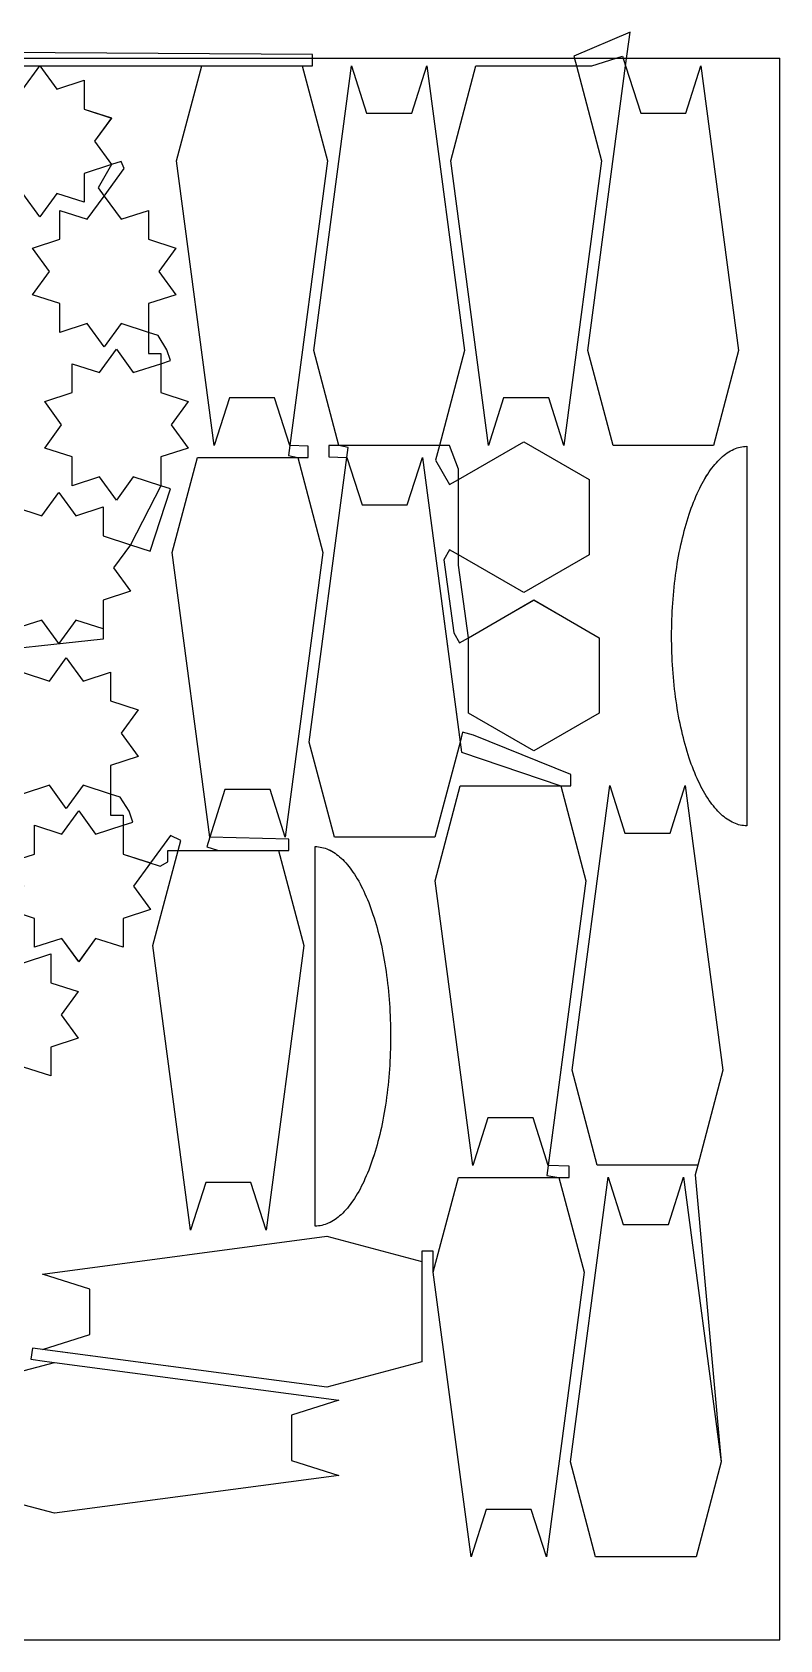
# Model space of a CAD drawing. Extents: x -15 to 2800, y 0 to 2188.
# Drawn here: x 1830 to 2800, y 0 to 2084 of the extents above; entities that cross this region are included whole.
import ezdxf

# ---------------------------------------------------------------- set-up
doc = ezdxf.new("R2010")
doc.units = 0
doc.header["$LTSCALE"] = 41

msp = doc.modelspace()

# ---------------------------------------------------------------- linework, layer by layer
at = {"layer": 'BORDER_D0_T132.1_RK1_A0_W0_EM1'}
for points in [[(2583.68, 1548.12), (2551.1, 1671.09), (2599.97, 2040), (2605.76, 2083.72), (2532.85, 2052.79), (2536.24, 2040), (2568.82, 1917.03), (2519.95, 1548.12), (2500.41, 1609.6), (2441.76, 1609.6), (2422.21, 1548.12)], [(1817.28, 1254.23), (1852.78, 1242.69), (1874.73, 1272.89), (1896.67, 1242.69), (1932.18, 1254.23), (1932.18, 1216.89), (1967.68, 1205.36), (1945.74, 1175.15), (1967.68, 1144.95), (1932.18, 1133.41), (1932.18, 1069.03), (1948.26, 1069.03), (1948.26, 1018.46), (1996.35, 1002.84), (2006.43, 1008.35), (2006.43, 1023.05), (2163.21, 1023.05), (2163.21, 1037.75), (2060.92, 1040.56), (2012.05, 1409.47), (2044.63, 1532.44), (2188.18, 1532.44), (2188.18, 1547.14), (2164.38, 1548.12), (2144.83, 1609.6), (2086.19, 1609.6), (2066.64, 1548.12), (2017.77, 1917.03), (2050.35, 2040), (2193.9, 2040), (2193.9, 2054.7), (1459.57, 2059.34)], [(2422.21, 1548.12), (2373.34, 1917.03), (2405.92, 2040), (2556.3, 2040), (2595.96, 2052.61), (2599.97, 2040), (2619.52, 1978.52), (2678.16, 1978.52), (2697.71, 2040), (2746.58, 1671.09), (2714, 1548.12), (2583.68, 1548.12)], [(1455.45, 2040), (2180.67, 2040), (2213.25, 1917.03), (2164.38, 1548.12), (2162.64, 1535.01), (2174.95, 1532.44), (2207.53, 1409.47), (2158.66, 1040.56), (2139.11, 1102.05), (2080.47, 1102.05), (2060.92, 1040.56), (2056.91, 1027.95), (2070.92, 1023.5), (2149.98, 1023.05), (2182.56, 900.08), (2133.69, 531.17), (2114.14, 592.66), (2055.5, 592.66), (2035.95, 531.17), (1987.08, 900.08), (2019.66, 1023.05), (2023.05, 1035.84), (2009.69, 1042.6), (1983.77, 1006.93), (1961.82, 976.72), (1983.77, 946.52), (1948.26, 934.98), (1948.26, 897.65), (1912.75, 909.19), (1890.81, 878.98), (1868.86, 909.19), (1833.36, 897.65), (1833.36, 934.98), (1797.85, 946.52)], [(1818.32, 2009.8), (1840.27, 2040), (1862.21, 2009.8), (1897.71, 2021.33), (1897.71, 1984), (1933.22, 1972.46), (1911.28, 1942.26), (1933.22, 1912.06), (1916.05, 1882.04), (1923.83, 1871.34), (1945.77, 1841.14), (1981.28, 1852.67), (1981.28, 1815.34), (2016.78, 1803.8), (1994.84, 1773.6), (2016.78, 1743.4), (1981.28, 1731.86), (1981.28, 1667.22), (1997.12, 1667.22), (1997.12, 1616.66), (2032.63, 1605.12), (2010.69, 1574.92), (2032.63, 1544.71), (1997.12, 1533.18), (1997.12, 1495.84), (1957.93, 1419.45), (1935.98, 1389.24), (1957.93, 1359.04), (1922.42, 1347.5), (1922.42, 1296.94), (1738.32, 1277.29)], [(2350.64, 476.34), (2383.22, 599.31), (2526.77, 599.31), (2526.77, 614.01), (2499.51, 614.98), (2479.97, 676.47), (2421.32, 676.47), (2401.77, 614.98), (2352.91, 983.9), (2385.49, 1106.86), (2529.03, 1106.86), (2529.03, 1121.56), (2402.88, 1172.56), (2388.67, 1176.32), (2385.28, 1163.53), (2352.7, 1040.56), (2222.38, 1040.56), (2189.8, 1163.53), (2238.67, 1532.44), (2240.41, 1545.56), (2228.17, 1548.12), (2195.59, 1671.09), (2244.46, 2040), (2264, 1978.52), (2322.65, 1978.52), (2342.2, 2040), (2391.07, 1671.09), (2358.49, 1548.12), (2353.44, 1529.06), (2371.79, 1497.26), (2383.25, 1503.87), (2467.9, 1552.74), (2552.54, 1503.87), (2552.54, 1406.13), (2467.9, 1357.26), (2383.25, 1406.13), (2371.79, 1412.74), (2364.45, 1400.01), (2377.4, 1304.99), (2384.75, 1292.26), (2396.2, 1298.87), (2480.85, 1347.74), (2565.49, 1298.87), (2565.49, 1201.13), (2480.85, 1152.26)], [(1807.52, 1468.32), (1843.03, 1456.78), (1864.97, 1486.98), (1886.92, 1456.78), (1922.42, 1468.32), (1922.42, 1430.98), (1957.93, 1419.45), (1983.51, 1411.13), (2009.71, 1491.75), (1997.12, 1495.84), (1961.62, 1507.38), (1939.67, 1477.18), (1917.73, 1507.38), (1882.22, 1495.84), (1882.22, 1533.18), (1846.72, 1544.71), (1868.66, 1574.92), (1846.72, 1605.12), (1882.22, 1616.66), (1882.22, 1653.99), (1917.73, 1642.45), (1939.67, 1672.66), (1961.62, 1642.45), (1997.12, 1653.99), (2009.71, 1658.08), (2005.16, 1672.06), (1993.86, 1690.44), (1981.28, 1694.53), (1945.77, 1706.06), (1923.83, 1675.86), (1901.88, 1706.06), (1866.38, 1694.53), (1866.38, 1731.86), (1830.87, 1743.4), (1852.81, 1773.6), (1830.87, 1803.8), (1866.38, 1815.34), (1866.38, 1852.67), (1901.88, 1841.14), (1923.83, 1871.34), (1949.75, 1907.02), (1945.8, 1916.15), (1933.22, 1912.06), (1897.71, 1900.52), (1897.71, 1863.19), (1862.21, 1874.72), (1840.27, 1844.52), (1818.32, 1874.72)], [(2480.85, 1152.26), (2396.2, 1201.13), (2396.2, 1298.87), (2383.25, 1392.9), (2383.25, 1517.1), (2371.72, 1548.12), (2214.94, 1548.12), (2214.94, 1533.42), (2238.67, 1532.44), (2258.22, 1470.96), (2316.86, 1470.96), (2336.41, 1532.44), (2387.02, 1150.42), (2515.8, 1106.86), (2548.39, 983.9), (2497.78, 601.87), (2513.54, 599.31), (2546.12, 476.34), (2497.25, 107.43), (2477.7, 168.91), (2419.06, 168.91), (2399.51, 107.43), (2350.64, 476.34), (2350.4, 503.68), (2335.7, 503.68), (2335.7, 360.13), (2212.73, 327.55), (1830.7, 378.16), (1828.77, 363.59), (1846.24, 361.24), (1859.36, 359.51), (2228.27, 310.64), (2166.78, 291.09), (2166.78, 232.44), (2228.27, 212.9), (1859.36, 164.03), (1716.27, 201.94)], [(1922.42, 1310.17), (1886.92, 1321.71), (1864.97, 1291.5), (1843.03, 1321.71), (1807.52, 1310.17)], [(1797.85, 1006.93), (1833.36, 1018.46), (1833.36, 1055.8), (1868.86, 1044.26), (1890.81, 1074.46), (1912.75, 1044.26), (1948.26, 1055.8), (1960.84, 1059.89), (1956.3, 1073.87), (1944.76, 1091.99), (1932.18, 1096.08), (1896.67, 1107.62), (1874.73, 1077.41), (1852.78, 1107.62), (1817.28, 1096.08)], [(2530.68, 738.28), (2579.55, 1107.19), (2599.1, 1045.7), (2657.74, 1045.7), (2677.29, 1107.19), (2726.16, 738.28), (2693.58, 615.31), (2690.19, 602.52), (2723.94, 230.71), (2691.36, 107.74), (2561.04, 107.74), (2528.46, 230.71), (2577.33, 599.62)], [(1819.06, 877.54), (1854.57, 889.07), (1854.57, 851.74), (1890.07, 840.2)], [(1890.07, 840.2), (1868.13, 810), (1890.07, 779.8), (1854.57, 768.26), (1854.57, 730.93), (1819.06, 742.46)], [(2693.58, 615.31), (2563.26, 615.31), (2530.68, 738.28)], [(2577.33, 599.62), (2596.88, 538.13), (2655.52, 538.13), (2675.07, 599.62), (2723.94, 230.71)], [(1843.81, 376.42), (1905.3, 395.97), (1905.3, 454.61), (1843.81, 474.16), (2212.73, 523.03), (2335.7, 490.45)], [(1654.17, 186.98), (1623.96, 208.92), (1593.76, 186.98), (1582.22, 222.48), (1544.89, 222.48), (1556.43, 257.99), (1526.22, 279.93), (1556.43, 301.88), (1544.89, 337.38), (1582.22, 337.38), (1593.76, 372.89), (1623.96, 350.94), (1654.17, 372.89), (1665.7, 337.38), (1703.04, 337.38), (1691.5, 301.88), (1721.7, 279.93), (1691.5, 257.99), (1703.04, 222.48), (1707.13, 209.9), (1721.69, 183.38), (1736.39, 183.38), (1736.39, 326.93), (1859.36, 359.51)]]:
    msp.add_lwpolyline(points, dxfattribs=at)
for points in [[(2694.53, 1112.56, -0.02994), (2682.48, 1142.88, -0.023968), (2672.71, 1177.99, -0.020393), (2665.51, 1216.85, -0.01836), (2661.1, 1258.26, -0.017435), (2659.61, 1300.96, -0.017435), (2661.1, 1343.67, -0.01836), (2665.51, 1385.08, -0.020393), (2672.71, 1423.94, -0.023968), (2682.48, 1459.05, -0.02994), (2694.53, 1489.37, -0.039878), (2708.48, 1513.95, -0.056347), (2723.92, 1532.07, -0.081332), (2740.38, 1543.17, -0.10658), (2757.35, 1546.91), (2757.35, 1055.03, -0.10658), (2740.38, 1058.76, -0.081332), (2723.92, 1069.86, -0.056346), (2708.48, 1087.97, -0.039878), (2694.53, 1112.56)], [(2197.5, 536.23), (2197.5, 1028.11, -0.106579), (2214.47, 1024.38, -0.081333), (2230.93, 1013.28, -0.056347), (2246.37, 995.16, -0.039878), (2260.33, 970.57, -0.02994), (2272.37, 940.26, -0.023968), (2282.15, 905.14, -0.020393), (2289.35, 866.29, -0.01836), (2293.76, 824.88, -0.017435), (2295.24, 782.17, -0.017435), (2293.76, 739.47, -0.01836), (2289.35, 698.06, -0.020393), (2282.15, 659.2, -0.023968), (2272.37, 624.09, -0.02994), (2260.33, 593.77, -0.039878), (2246.37, 569.18, -0.056346), (2230.93, 551.07, -0.081333), (2214.47, 539.97, -0.106579), (2197.5, 536.23)]]:
    msp.add_lwpolyline(points, format="xyb", close=True, dxfattribs=at)
at = {"layer": 'BORDER_D0_T132_RK1_A0_W0_EM1_RI1_ID0006'}
for points in [[(1840.27, 1844.52), (1818.32, 1874.72), (1782.82, 1863.19), (1782.82, 1900.52), (1747.31, 1912.05), (1769.25, 1942.26), (1747.31, 1972.45), (1782.82, 1984), (1782.82, 2021.32), (1818.32, 2009.79), (1840.27, 2040), (1862.21, 2009.79), (1897.73, 2021.32), (1897.73, 1984), (1933.23, 1972.45), (1911.29, 1942.26), (1933.23, 1912.05), (1897.73, 1900.52), (1897.73, 1863.19), (1862.21, 1874.72), (1840.27, 1844.52)], [(1923.83, 1675.87), (1901.88, 1706.07), (1866.38, 1694.54), (1866.38, 1731.87), (1830.87, 1743.4), (1852.81, 1773.61), (1830.87, 1803.8), (1866.38, 1815.35), (1866.38, 1852.67), (1901.88, 1841.14), (1923.83, 1871.35), (1945.77, 1841.14), (1981.29, 1852.67), (1981.29, 1815.35), (2016.79, 1803.8), (1994.85, 1773.61), (2016.79, 1743.4), (1981.29, 1731.87), (1981.29, 1694.54), (1945.77, 1706.07), (1923.83, 1675.87)], [(1939.67, 1477.18), (1917.72, 1507.38), (1882.22, 1495.85), (1882.22, 1533.18), (1846.71, 1544.71), (1868.65, 1574.92), (1846.71, 1605.11), (1882.22, 1616.66), (1882.22, 1653.98), (1917.72, 1642.45), (1939.67, 1672.66), (1961.61, 1642.45), (1997.13, 1653.98), (1997.13, 1616.66), (2032.63, 1605.11), (2010.69, 1574.92), (2032.63, 1544.71), (1997.13, 1533.18), (1997.13, 1495.85), (1961.61, 1507.38), (1939.67, 1477.18)], [(1864.97, 1291.51), (1843.02, 1321.71), (1807.52, 1310.18), (1807.52, 1347.51), (1772.01, 1359.04), (1793.95, 1389.25), (1772.01, 1419.44), (1807.52, 1430.99), (1807.52, 1468.31), (1843.02, 1456.78), (1864.97, 1486.99), (1886.91, 1456.78), (1922.43, 1468.31), (1922.43, 1430.99), (1957.93, 1419.44), (1935.99, 1389.25), (1957.93, 1359.04), (1922.43, 1347.51), (1922.43, 1310.18), (1886.91, 1321.71), (1864.97, 1291.51)], [(1874.73, 1077.42), (1852.78, 1107.62), (1817.28, 1096.09), (1817.28, 1133.42), (1781.77, 1144.95), (1803.71, 1175.16), (1781.77, 1205.35), (1817.28, 1216.9), (1817.28, 1254.22), (1852.78, 1242.69), (1874.73, 1272.9), (1896.67, 1242.69), (1932.19, 1254.22), (1932.19, 1216.9), (1967.69, 1205.35), (1945.75, 1175.16), (1967.69, 1144.95), (1932.19, 1133.42), (1932.19, 1096.09), (1896.67, 1107.62), (1874.73, 1077.42)], [(1890.81, 878.99), (1868.86, 909.19), (1833.36, 897.66), (1833.36, 934.99), (1797.85, 946.52), (1819.79, 976.73), (1797.85, 1006.92), (1833.36, 1018.47), (1833.36, 1055.79), (1868.86, 1044.26), (1890.81, 1074.47), (1912.75, 1044.26), (1948.27, 1055.79), (1948.27, 1018.47), (1983.77, 1006.92), (1961.83, 976.73), (1983.77, 946.52), (1948.27, 934.99), (1948.27, 897.66), (1912.75, 909.19), (1890.81, 878.99)], [(1797.12, 712.26), (1775.17, 742.46), (1739.67, 730.93), (1739.67, 768.26), (1704.16, 779.79), (1726.1, 810), (1704.16, 840.19), (1739.67, 851.74), (1739.67, 889.06), (1775.17, 877.53), (1797.12, 907.74), (1819.06, 877.53), (1854.58, 889.06), (1854.58, 851.74), (1890.08, 840.19), (1868.14, 810), (1890.08, 779.79), (1854.58, 768.26), (1854.58, 730.93), (1819.06, 742.46), (1797.12, 712.26)]]:
    msp.add_lwpolyline(points, close=True, dxfattribs=at)
at = {"layer": 'BORDER_D0_T132_RK1_A0_W0_EM1_RI1_ID0015'}
for points in [[(2115.51, 2040), (2180.67, 2040), (2213.25, 1917.03), (2164.38, 1548.12), (2144.83, 1609.61), (2086.19, 1609.61), (2066.64, 1548.12), (2017.77, 1917.03), (2050.35, 2040), (2115.51, 2040)], [(2293.33, 1548.12), (2228.17, 1548.12), (2195.59, 1671.09), (2244.46, 2040), (2264.01, 1978.51), (2322.65, 1978.51), (2342.2, 2040), (2391.07, 1671.09), (2358.49, 1548.12), (2293.33, 1548.12)], [(2471.08, 2040), (2536.24, 2040), (2568.82, 1917.03), (2519.95, 1548.12), (2500.4, 1609.61), (2441.76, 1609.61), (2422.21, 1548.12), (2373.34, 1917.03), (2405.92, 2040), (2471.08, 2040)], [(2648.84, 1548.12), (2583.68, 1548.12), (2551.1, 1671.09), (2599.97, 2040), (2619.52, 1978.51), (2678.16, 1978.51), (2697.71, 2040), (2746.58, 1671.09), (2714, 1548.12), (2648.84, 1548.12)], [(2109.79, 1532.44), (2174.95, 1532.44), (2207.53, 1409.47), (2158.66, 1040.56), (2139.11, 1102.05), (2080.47, 1102.05), (2060.92, 1040.56), (2012.05, 1409.47), (2044.63, 1532.44), (2109.79, 1532.44)], [(2287.54, 1040.56), (2222.38, 1040.56), (2189.8, 1163.53), (2238.67, 1532.44), (2258.22, 1470.95), (2316.86, 1470.95), (2336.41, 1532.44), (2385.28, 1163.53), (2352.7, 1040.56), (2287.54, 1040.56)], [(2450.65, 1106.87), (2515.81, 1106.87), (2548.39, 983.9), (2499.52, 614.99), (2479.97, 676.48), (2421.33, 676.48), (2401.78, 614.99), (2352.91, 983.9), (2385.49, 1106.87), (2450.65, 1106.87)], [(2628.42, 615.31), (2563.26, 615.31), (2530.68, 738.28), (2579.55, 1107.19), (2599.1, 1045.7), (2657.74, 1045.7), (2677.29, 1107.19), (2726.16, 738.28), (2693.58, 615.31), (2628.42, 615.31)], [(2084.82, 1023.05), (2149.98, 1023.05), (2182.56, 900.08), (2133.69, 531.17), (2114.14, 592.66), (2055.5, 592.66), (2035.95, 531.17), (1987.08, 900.08), (2019.66, 1023.05), (2084.82, 1023.05)], [(2448.38, 599.31), (2513.54, 599.31), (2546.12, 476.34), (2497.25, 107.43), (2477.7, 168.92), (2419.06, 168.92), (2399.51, 107.43), (2350.64, 476.34), (2383.22, 599.31), (2448.38, 599.31)], [(2626.2, 107.74), (2561.04, 107.74), (2528.46, 230.71), (2577.33, 599.62), (2596.88, 538.13), (2655.52, 538.13), (2675.07, 599.62), (2723.94, 230.71), (2691.36, 107.74), (2626.2, 107.74)], [(2335.69, 425.29), (2335.69, 360.13), (2212.72, 327.55), (1843.81, 376.42), (1905.3, 395.97), (1905.3, 454.61), (1843.81, 474.16), (2212.72, 523.03), (2335.69, 490.45), (2335.69, 425.29)], [(1736.39, 261.77), (1736.39, 326.93), (1859.36, 359.51), (2228.27, 310.64), (2166.78, 291.09), (2166.78, 232.45), (2228.27, 212.9), (1859.36, 164.03), (1736.39, 196.61), (1736.39, 261.77)]]:
    msp.add_lwpolyline(points, close=True, dxfattribs=at)
at = {"layer": 'BORDER_D0_T132_RK1_A0_W0_EM1_RI1_ID0020'}
for points in [[(2757.35, 1300.97), (2757.35, 1055.03, -0.106572), (2740.38, 1058.77, -0.081329), (2723.92, 1069.86, -0.056348), (2708.48, 1087.98, -0.039883), (2694.52, 1112.57, -0.029934), (2682.48, 1142.88, -0.02397), (2672.71, 1178, -0.020392), (2665.5, 1216.85, -0.01836), (2661.1, 1258.26, -0.017436), (2659.61, 1300.97, -0.017437), (2661.1, 1343.68, -0.01836), (2665.5, 1385.09, -0.020392), (2672.71, 1423.94, -0.02397), (2682.48, 1459.06, -0.029934), (2694.52, 1489.37, -0.039883), (2708.48, 1513.96, -0.056349), (2723.92, 1532.08, -0.081329), (2740.38, 1543.17, -0.106572), (2757.35, 1546.91), (2757.35, 1300.97)], [(2197.5, 782.17), (2197.5, 1028.11, -0.106572), (2214.47, 1024.37, -0.081329), (2230.93, 1013.28, -0.056349), (2246.37, 995.16, -0.039882), (2260.33, 970.57, -0.029934), (2272.37, 940.26, -0.02397), (2282.14, 905.14, -0.020392), (2289.35, 866.29, -0.01836), (2293.75, 824.88, -0.017437), (2295.24, 782.17, -0.017437), (2293.75, 739.46, -0.01836), (2289.35, 698.05, -0.020392), (2282.14, 659.2, -0.02397), (2272.37, 624.08, -0.029934), (2260.33, 593.77, -0.039882), (2246.37, 569.18, -0.056349), (2230.93, 551.06, -0.081329), (2214.47, 539.97, -0.106572), (2197.5, 536.23), (2197.5, 782.17)]]:
    msp.add_lwpolyline(points, format="xyb", close=True, dxfattribs=at)
at = {"layer": 'BORDER_D0_T132_RK1_A0_W0_EM1_RI1_ID0023'}
for points in [[(2467.9, 1357.25), (2383.26, 1406.12), (2383.26, 1503.86), (2467.9, 1552.73), (2552.54, 1503.86), (2552.54, 1406.12), (2467.9, 1357.25)], [(2480.85, 1152.25), (2396.21, 1201.12), (2396.21, 1298.86), (2480.85, 1347.73), (2565.49, 1298.86), (2565.49, 1201.12), (2480.85, 1152.25)]]:
    msp.add_lwpolyline(points, close=True, dxfattribs=at)
at = {"layer": 'FRAME_Z18', "linetype": 'CONTINUOUS'}
for p, q in [((0, 2050), (2800, 2050)), ((2800, 0), (2800, 2050)), ((0, 0), (2800, 0))]:
    msp.add_line(p, q, dxfattribs=at)

doc.saveas('drawing.dxf')
